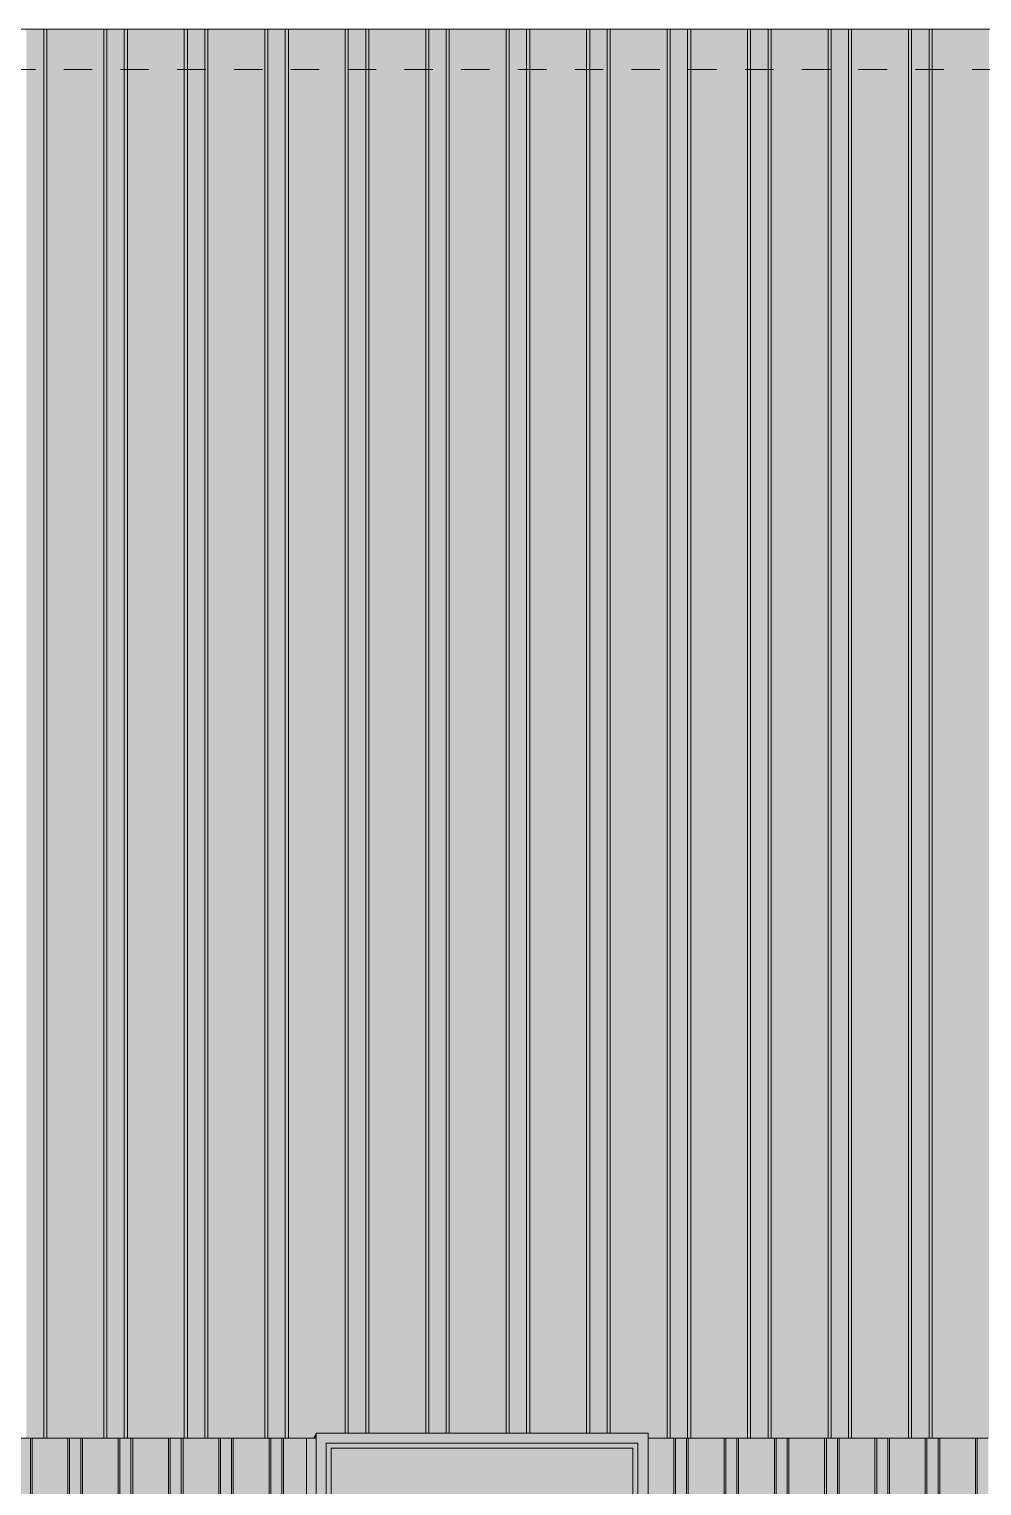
# Model space of a CAD drawing. Header units: millimetres. Extents: x 365175 to 2667127, y -330297 to -162108.
# Drawn here: x 2368158 to 2372894, y -319171 to -311934 of the extents above; entities that cross this region are included whole.
import ezdxf

# ---------------------------------------------------------------- set-up
doc = ezdxf.new("R2010")
doc.units = ezdxf.units.MM
doc.header["$MEASUREMENT"] = 0
doc.linetypes.add('Dashed', pattern=[282.222223, 141.111112, -141.111112])
doc.layers.add('Fenêtres ARCHICAD', color=7, linetype='Continuous')

# ---------------------------------------------------------------- blocks, each defined once
blk = doc.blocks.new('Élément de coupe_1400_4', base_point=(2775447.7, -323933.6))
at = {"linetype": 'Continuous', "lineweight": 0, "true_color": 0x000000}
blk.add_hatch(color=18, dxfattribs=at).paths.add_polyline_path([(2369584, -318933.6), (2369536.4, -318933.6), (2369536.4, -323933.6), (2369584, -323933.6)])
blk.add_hatch(color=18, dxfattribs=at).paths.add_polyline_path([(2369584, -318933.6), (2369536.4, -318933.6), (2369536.4, -323933.6), (2369584, -323933.6)])
blk = doc.blocks.new('Élément de coupe_1410_4', base_point=(2775447.7, -323933.6))
at = {"layer": 'Fenêtres ARCHICAD', "linetype": 'Continuous', "lineweight": 0, "true_color": 0x000000}
for points in [[(2369584, -318933.6), (2369584, -318933.6), (2369584, -323933.6), (2369584.1, -323933.6), (2369584.1, -318908.6), (2369584, -318908.6)], [(2369584, -318933.6), (2369584, -318933.6), (2369584, -323933.6), (2369584.1, -323933.6), (2369584.1, -318908.6), (2369584, -318908.6)], [(2369584.1, -318908.6), (2369584.1, -323933.6), (2369609.1, -323933.6), (2369634.1, -323908.6), (2369634.1, -318958.6)], [(2369584.1, -318908.6), (2369634.1, -318958.6), (2371184.1, -318958.6), (2371234.1, -318908.6)], [(2369634.1, -318983.6), (2369659, -318983.6), (2371159, -318983.6), (2371184, -318983.6), (2371184, -318958.6), (2369634.1, -318958.6)], [(2369634.1, -318983.6), (2369659, -318983.6), (2371159, -318983.6), (2371184, -318983.6), (2371184, -318958.6), (2369634.1, -318958.6)], [(2371184, -318958.6), (2371184, -323908.6), (2371184, -323908.6), (2371184, -318958.6)], [(2371184, -318958.6), (2371184, -323908.6), (2371184, -323908.6), (2371184, -318958.6)], [(2371184.1, -318958.6), (2371184, -318958.6), (2371184, -323908.6), (2371184.1, -323908.6)], [(2371184.1, -318958.6), (2371184, -318958.6), (2371184, -323908.6), (2371184.1, -323908.6)], [(2371184.1, -323908.6), (2371209.1, -323933.6), (2371234.1, -323933.6), (2371234.1, -318908.6), (2371184.1, -318958.6)], [(2369634.1, -318983.6), (2369634.1, -323883.6), (2369659, -323883.6), (2369659, -318983.6)], [(2369659, -318983.6), (2369634.1, -318983.6), (2369634.1, -319544.4), (2369659, -319544.4)], [(2371159, -318983.6), (2369659, -318983.6), (2369659, -323883.6), (2371159, -323883.6)], [(2369659, -319562.8), (2370837.5, -319562.8), (2370837.5, -323883.6), (2371159, -323883.6), (2371159, -318983.6), (2369659, -318983.6)], [(2371159, -318983.6), (2371159, -323883.6), (2371184, -323883.6), (2371184, -318983.6)], [(2371159, -318983.6), (2371159, -323883.6), (2371184, -323883.6), (2371184, -318983.6)], [(2369609.1, -323933.6), (2371209.1, -323933.6), (2371184.1, -323908.6), (2369634.1, -323908.6)], [(2369659, -323883.6), (2369634.1, -323883.6), (2369634.1, -323908.6), (2371184, -323908.6), (2371184, -323883.6), (2371159, -323883.6)], [(2371184, -323883.6), (2370848, -323883.6), (2370848, -323908.6), (2371184, -323908.6)]]:
    blk.add_hatch(color=18, dxfattribs=at).paths.add_polyline_path(points)
at = {"layer": 'Fenêtres ARCHICAD', "color": 7, "linetype": 'Continuous', "lineweight": 5}
for p, q in [((2369584, -318933.6), (2369584, -323933.6)), ((2369584.1, -318908.6), (2369584.1, -323933.6)), ((2371234.1, -318908.6), (2369584.1, -318908.6)), ((2369634.1, -323908.6), (2369634.1, -318958.6)), ((2369634.1, -318958.6), (2371184.1, -318958.6)), ((2371184, -318958.6), (2371184, -323908.6)), ((2371184.1, -318958.6), (2371184.1, -323908.6)), ((2371234.1, -323933.6), (2371234.1, -318908.6)), ((2369659, -323883.6), (2369659, -318983.6)), ((2369659, -318983.6), (2371159, -318983.6)), ((2371159, -318983.6), (2371159, -323883.6)), ((2371184.1, -323908.6), (2369634.1, -323908.6)), ((2371159, -323883.6), (2369659, -323883.6))]:
    blk.add_line(p, q, dxfattribs=at)
blk = doc.blocks.new('Élément de coupe_1417_4', base_point=(2775447.7, -323933.6))
at = {"linetype": 'Continuous', "lineweight": 0, "true_color": 0x000000}
for points in [[(2371361.9, -318933.6), (2371234.1, -318933.6), (2371234.1, -323933.6), (2371361.9, -323933.6)], [(2371234.1, -323933.6), (2371361.9, -323933.6), (2371361.9, -318933.6), (2371234.1, -318933.6), (2371234.1, -318950.9), (2371314.7, -318950.9), (2371314.7, -318985.1), (2371333.9, -318985.1), (2371234.1, -319168.5)], [(2371361.9, -323933.6), (2371370.6, -323933.6), (2371370.6, -318933.6), (2371361.9, -318933.6)], [(2371361.9, -323933.6), (2371370.6, -323933.6), (2371370.6, -318933.6), (2371361.9, -318933.6)], [(2371370.6, -323933.6), (2371425.6, -323933.6), (2371425.6, -318933.6), (2371370.6, -318933.6)], [(2371425.6, -323933.6), (2371434.2, -323933.6), (2371434.2, -318933.6), (2371425.6, -318933.6)], [(2371434.2, -318933.6), (2371432.8, -318933.6), (2371434.2, -318952.9)], [(2371434.2, -323933.6), (2371611.9, -323933.6), (2371611.9, -318933.6), (2371434.2, -318933.6)], [(2371434.2, -318952.9), (2371436.2, -318950.9), (2371602.5, -318950.9), (2371452.5, -319226.5), (2371452.5, -323933.6), (2371611.9, -323933.6), (2371611.9, -318933.6), (2371434.2, -318933.6)], [(2371611.9, -323933.6), (2371620.6, -323933.6), (2371620.6, -318933.6), (2371611.9, -318933.6)], [(2371611.9, -323933.6), (2371620.6, -323933.6), (2371620.6, -318933.6), (2371611.9, -318933.6)], [(2371620.6, -323933.6), (2371675.6, -323933.6), (2371675.6, -318933.6), (2371620.6, -318933.6)], [(2371675.6, -323933.6), (2371684.2, -323933.6), (2371684.2, -318933.6), (2371675.6, -318933.6)], [(2371683.7, -318933.6), (2371684.2, -318950.9), (2371684.2, -318933.6)], [(2371684.2, -323933.6), (2371861.9, -323933.6), (2371861.9, -318933.6), (2371684.2, -318933.6)], [(2371861.9, -318933.6), (2371684.2, -318933.6), (2371684.2, -318950.9), (2371714.7, -318950.9), (2371714.7, -318985.1), (2371801.2, -318985.1), (2371836.2, -318950.9), (2371852.5, -318950.9), (2371702.5, -319226.5), (2371702.5, -323933.6), (2371861.9, -323933.6)], [(2371861.9, -323933.6), (2371870.6, -323933.6), (2371870.6, -318933.6), (2371861.9, -318933.6)], [(2371861.9, -323933.6), (2371870.6, -323933.6), (2371870.6, -318933.6), (2371861.9, -318933.6)], [(2371870.6, -323933.6), (2371925.6, -323933.6), (2371925.6, -318933.6), (2371870.6, -318933.6)], [(2371925.6, -323933.6), (2371934.2, -323933.6), (2371934.2, -318933.6), (2371925.6, -318933.6)], [(2371933.7, -318933.6), (2371934.2, -318950.9), (2371934.2, -318933.6)], [(2371934.2, -323933.6), (2372111.9, -323933.6), (2372111.9, -318933.6), (2371934.2, -318933.6)], [(2372111.9, -318933.6), (2371934.2, -318933.6), (2371934.2, -318950.9), (2372102.5, -318950.9), (2371952.5, -319226.5), (2371952.5, -323933.6), (2372111.9, -323933.6)], [(2372111.9, -323933.6), (2372120.6, -323933.6), (2372120.6, -318933.6), (2372111.9, -318933.6)], [(2372111.9, -323933.6), (2372120.6, -323933.6), (2372120.6, -318933.6), (2372111.9, -318933.6)], [(2372120.6, -323933.6), (2372175.6, -323933.6), (2372175.6, -318933.6), (2372120.6, -318933.6)], [(2372175.6, -323933.6), (2372184.2, -323933.6), (2372184.2, -318933.6), (2372175.6, -318933.6)], [(2372184.2, -318933.6), (2372182.7, -318933.6), (2372184.2, -318985.1)], [(2372184.2, -323933.6), (2372361.9, -323933.6), (2372361.9, -318933.6), (2372184.2, -318933.6)], [(2372184.2, -318933.6), (2372184.2, -318985.1), (2372201.2, -318985.1), (2372236.2, -318950.9), (2372352.5, -318950.9), (2372202.5, -319226.5), (2372202.5, -323933.6), (2372361.9, -323933.6), (2372361.9, -318933.6)], [(2372361.9, -323933.6), (2372370.6, -323933.6), (2372370.6, -318933.6), (2372361.9, -318933.6)], [(2372361.9, -323933.6), (2372370.6, -323933.6), (2372370.6, -318933.6), (2372361.9, -318933.6)], [(2372370.6, -323933.6), (2372425.6, -323933.6), (2372425.6, -318933.6), (2372370.6, -318933.6)], [(2372425.6, -323933.6), (2372434.2, -323933.6), (2372434.2, -318933.6), (2372425.6, -318933.6)], [(2372433.7, -318933.6), (2372434.2, -318950.9), (2372434.2, -318933.6)], [(2372434.2, -323933.6), (2372611.9, -323933.6), (2372611.9, -318933.6), (2372434.2, -318933.6)], [(2372434.2, -318933.6), (2372434.2, -318950.9), (2372514.7, -318950.9), (2372514.7, -318985.1), (2372583.9, -318985.1), (2372452.5, -319226.5), (2372452.5, -323933.6), (2372611.9, -323933.6), (2372611.9, -318933.6)], [(2372611.9, -323933.6), (2372620.6, -323933.6), (2372620.6, -318933.6), (2372611.9, -318933.6)], [(2372611.9, -323933.6), (2372620.6, -323933.6), (2372620.6, -318933.6), (2372611.9, -318933.6)], [(2372620.6, -323933.6), (2372675.6, -323933.6), (2372675.6, -318933.6), (2372620.6, -318933.6)], [(2372675.6, -323933.6), (2372684.2, -323933.6), (2372684.2, -318933.6), (2372675.6, -318933.6)], [(2372684.2, -318933.6), (2372683.7, -318933.6), (2372684.2, -318950.9)], [(2372684.2, -323933.6), (2372861.9, -323933.6), (2372861.9, -318933.6), (2372684.2, -318933.6)], [(2372684.2, -318933.6), (2372684.2, -318950.9), (2372852.5, -318950.9), (2372702.5, -319226.5), (2372702.5, -323933.6), (2372861.9, -323933.6), (2372861.9, -318933.6)], [(2372861.9, -323933.6), (2372870.6, -323933.6), (2372870.6, -318933.6), (2372861.9, -318933.6)], [(2372861.9, -323933.6), (2372870.6, -323933.6), (2372870.6, -318933.6), (2372861.9, -318933.6)], [(2372870.6, -323933.6), (2372925.6, -323933.6), (2372925.6, -318933.6), (2372870.6, -318933.6)]]:
    blk.add_hatch(color=18, dxfattribs=at).paths.add_polyline_path(points)
at = {"color": 7, "linetype": 'Continuous', "lineweight": 5}
for p, q in [((2371361.9, -323933.6), (2371361.9, -318933.6)), ((2371370.6, -318933.6), (2371363.4, -318933.6)), ((2371370.6, -323933.6), (2371370.6, -318933.6)), ((2371425.6, -318933.6), (2371370.6, -318933.6)), ((2371425.6, -323933.6), (2371425.6, -318933.6)), ((2371432.8, -318933.6), (2371425.6, -318933.6)), ((2371434.2, -323933.6), (2371434.2, -318933.6)), ((2371611.9, -323933.6), (2371611.9, -318933.6)), ((2371620.6, -318933.6), (2371612.4, -318933.6)), ((2371620.6, -323933.6), (2371620.6, -318933.6)), ((2371675.6, -318933.6), (2371620.6, -318933.6)), ((2371675.6, -323933.6), (2371675.6, -318933.6)), ((2371683.7, -318933.6), (2371675.6, -318933.6)), ((2371684.2, -323933.6), (2371684.2, -318933.6)), ((2371861.9, -323933.6), (2371861.9, -318933.6)), ((2371870.6, -318933.6), (2371862.4, -318933.6)), ((2371870.6, -323933.6), (2371870.6, -318933.6)), ((2371925.6, -318933.6), (2371870.6, -318933.6)), ((2371925.6, -323933.6), (2371925.6, -318933.6)), ((2371933.7, -318933.6), (2371925.6, -318933.6)), ((2371934.2, -323933.6), (2371934.2, -318933.6)), ((2372111.9, -323933.6), (2372111.9, -318933.6)), ((2372120.6, -318933.6), (2372112.4, -318933.6)), ((2372120.6, -323933.6), (2372120.6, -318933.6)), ((2372175.6, -318933.6), (2372120.6, -318933.6)), ((2372175.6, -323933.6), (2372175.6, -318933.6)), ((2372182.7, -318933.6), (2372175.6, -318933.6)), ((2372184.2, -323933.6), (2372184.2, -318933.6)), ((2372361.9, -323933.6), (2372361.9, -318933.6)), ((2372370.6, -318933.6), (2372362.4, -318933.6)), ((2372370.6, -323933.6), (2372370.6, -318933.6)), ((2372425.6, -318933.6), (2372370.6, -318933.6)), ((2372425.6, -323933.6), (2372425.6, -318933.6)), ((2372433.7, -318933.6), (2372425.6, -318933.6)), ((2372434.2, -323933.6), (2372434.2, -318933.6)), ((2372611.9, -323933.6), (2372611.9, -318933.6)), ((2372620.6, -318933.6), (2372613.4, -318933.6)), ((2372620.6, -323933.6), (2372620.6, -318933.6)), ((2372675.6, -318933.6), (2372620.6, -318933.6)), ((2372675.6, -323933.6), (2372675.6, -318933.6)), ((2372683.7, -318933.6), (2372675.6, -318933.6)), ((2372684.2, -323933.6), (2372684.2, -318933.6)), ((2372861.9, -323933.6), (2372861.9, -318933.6)), ((2372870.6, -318933.6), (2372862.4, -318933.6)), ((2372870.6, -323933.6), (2372870.6, -318933.6)), ((2372925.6, -318933.6), (2372870.6, -318933.6))]:
    blk.add_line(p, q, dxfattribs=at)
blk = doc.blocks.new('Élément de coupe_1418_4', base_point=(2775447.7, -323933.6))
at = {"linetype": 'Continuous', "lineweight": 0, "true_color": 0x000000}
for points in [[(2368108.9, -323933.6), (2368163.9, -323933.6), (2368163.9, -318933.6), (2368108.9, -318933.6)], [(2368163.9, -323933.6), (2368172.6, -323933.6), (2368172.6, -318933.6), (2368163.9, -318933.6)], [(2368172.6, -318933.6), (2368171.1, -318933.6), (2368172.6, -318985.1)], [(2368172.6, -323933.6), (2368350.3, -323933.6), (2368350.3, -318933.6), (2368172.6, -318933.6)], [(2368172.6, -318933.6), (2368172.6, -318985.1), (2368201.2, -318985.1), (2368236.2, -318950.9), (2368340.9, -318950.9), (2368190.9, -319226.5), (2368190.9, -323933.6), (2368350.3, -323933.6), (2368350.3, -318933.6)], [(2368350.3, -323933.6), (2368358.9, -323933.6), (2368358.9, -318933.6), (2368350.3, -318933.6)], [(2368350.3, -323933.6), (2368358.9, -323933.6), (2368358.9, -318933.6), (2368350.3, -318933.6)], [(2368358.9, -323933.6), (2368413.9, -323933.6), (2368413.9, -318933.6), (2368358.9, -318933.6)], [(2368413.9, -323933.6), (2368422.6, -323933.6), (2368422.6, -318933.6), (2368413.9, -318933.6)], [(2368422.1, -318933.6), (2368422.6, -318950.9), (2368422.6, -318933.6)], [(2368422.6, -323933.6), (2368600.3, -323933.6), (2368600.3, -318933.6), (2368422.6, -318933.6)], [(2368422.6, -318950.9), (2368514.7, -318950.9), (2368514.7, -318985.1), (2368572.3, -318985.1), (2368440.9, -319226.5), (2368440.9, -323933.6), (2368600.3, -323933.6), (2368600.3, -318933.6), (2368422.6, -318933.6)], [(2368600.3, -323933.6), (2368608.9, -323933.6), (2368608.9, -318933.6), (2368600.3, -318933.6)], [(2368600.3, -323933.6), (2368608.9, -323933.6), (2368608.9, -318933.6), (2368600.3, -318933.6)], [(2368608.9, -323933.6), (2368663.9, -323933.6), (2368663.9, -318933.6), (2368608.9, -318933.6)], [(2368663.9, -323933.6), (2368672.6, -323933.6), (2368672.6, -318933.6), (2368663.9, -318933.6)], [(2368672.1, -318933.6), (2368672.6, -318950.9), (2368672.6, -318933.6)], [(2368672.6, -323933.6), (2368850.3, -323933.6), (2368850.3, -318933.6), (2368672.6, -318933.6)], [(2368850.3, -318933.6), (2368672.6, -318933.6), (2368672.6, -318950.9), (2368840.9, -318950.9), (2368690.9, -319226.5), (2368690.9, -323933.6), (2368850.3, -323933.6)], [(2368850.3, -323933.6), (2368858.9, -323933.6), (2368858.9, -318933.6), (2368850.3, -318933.6)], [(2368850.3, -323933.6), (2368858.9, -323933.6), (2368858.9, -318933.6), (2368850.3, -318933.6)], [(2368858.9, -323933.6), (2368913.9, -323933.6), (2368913.9, -318933.6), (2368858.9, -318933.6)], [(2368913.9, -323933.6), (2368922.6, -323933.6), (2368922.6, -318933.6), (2368913.9, -318933.6)], [(2368922.1, -318933.6), (2368922.2, -318937.8), (2368922.2, -318972), (2368922.6, -318985.1), (2368922.6, -318933.6)], [(2368922.6, -323933.6), (2369100.3, -323933.6), (2369100.3, -318933.6), (2368922.6, -318933.6)], [(2369100.3, -318933.6), (2368922.6, -318933.6), (2368922.6, -318985.1), (2369001.2, -318985.1), (2369036.2, -318950.9), (2369090.9, -318950.9), (2368940.9, -319226.5), (2368940.9, -323933.6), (2369100.3, -323933.6)], [(2369100.3, -323933.6), (2369108.9, -323933.6), (2369108.9, -318933.6), (2369100.3, -318933.6)], [(2369100.3, -323933.6), (2369108.9, -323933.6), (2369108.9, -318933.6), (2369100.3, -318933.6)], [(2369108.9, -323933.6), (2369163.9, -323933.6), (2369163.9, -318933.6), (2369108.9, -318933.6)], [(2369163.9, -323933.6), (2369172.6, -323933.6), (2369172.6, -318933.6), (2369163.9, -318933.6)], [(2369172.6, -318933.6), (2369172.1, -318933.6), (2369172.6, -318950.9)], [(2369172.6, -323933.6), (2369350.3, -323933.6), (2369350.3, -318933.6), (2369172.6, -318933.6)], [(2369172.6, -318950.9), (2369314.7, -318950.9), (2369314.7, -318985.1), (2369322.3, -318985.1), (2369190.9, -319226.5), (2369190.9, -323933.6), (2369350.3, -323933.6), (2369350.3, -318933.6), (2369172.6, -318933.6)], [(2369350.3, -323933.6), (2369358.9, -323933.6), (2369358.9, -318933.6), (2369350.3, -318933.6)], [(2369350.3, -323933.6), (2369358.9, -323933.6), (2369358.9, -318933.6), (2369350.3, -318933.6)], [(2369358.9, -323933.6), (2369413.9, -323933.6), (2369413.9, -318933.6), (2369358.9, -318933.6)], [(2369413.9, -323933.6), (2369422.6, -323933.6), (2369422.6, -318933.6), (2369413.9, -318933.6)], [(2369421.1, -318933.6), (2369421.5, -318949.6), (2369422.6, -318964.2), (2369422.6, -318933.6)], [(2369422.6, -323933.6), (2369536.4, -323933.6), (2369536.4, -318933.6), (2369422.6, -318933.6)], [(2369422.6, -318933.6), (2369422.6, -318964.2), (2369436.2, -318950.9), (2369536.4, -318950.9), (2369536.4, -318933.6)], [(2369483.4, -323933.6), (2369536.4, -323933.6), (2369536.4, -318991.5), (2369483.4, -319084)]]:
    blk.add_hatch(color=18, dxfattribs=at).paths.add_polyline_path(points)
at = {"color": 7, "linetype": 'Continuous', "lineweight": 5}
for p, q in [((2368163.9, -318933.6), (2368108.9, -318933.6)), ((2368163.9, -323933.6), (2368163.9, -318933.6)), ((2368171.1, -318933.6), (2368163.9, -318933.6)), ((2368172.6, -323933.6), (2368172.6, -318933.6)), ((2368350.3, -323933.6), (2368350.3, -318933.6)), ((2368358.9, -318933.6), (2368350.8, -318933.6)), ((2368358.9, -323933.6), (2368358.9, -318933.6)), ((2368413.9, -318933.6), (2368358.9, -318933.6)), ((2368413.9, -323933.6), (2368413.9, -318933.6)), ((2368422.1, -318933.6), (2368413.9, -318933.6)), ((2368422.6, -323933.6), (2368422.6, -318933.6)), ((2368600.3, -323933.6), (2368600.3, -318933.6)), ((2368608.9, -318933.6), (2368601.8, -318933.6)), ((2368608.9, -323933.6), (2368608.9, -318933.6)), ((2368663.9, -318933.6), (2368608.9, -318933.6)), ((2368663.9, -323933.6), (2368663.9, -318933.6)), ((2368672.1, -318933.6), (2368663.9, -318933.6)), ((2368672.6, -323933.6), (2368672.6, -318933.6)), ((2368850.3, -323933.6), (2368850.3, -318933.6)), ((2368858.9, -318933.6), (2368850.8, -318933.6)), ((2368858.9, -323933.6), (2368858.9, -318933.6)), ((2368913.9, -318933.6), (2368858.9, -318933.6)), ((2368913.9, -323933.6), (2368913.9, -318933.6)), ((2368922.1, -318933.6), (2368913.9, -318933.6)), ((2368922.6, -323933.6), (2368922.6, -318933.6)), ((2369100.3, -323933.6), (2369100.3, -318933.6)), ((2369108.9, -318933.6), (2369100.8, -318933.6)), ((2369108.9, -323933.6), (2369108.9, -318933.6)), ((2369163.9, -318933.6), (2369108.9, -318933.6)), ((2369163.9, -323933.6), (2369163.9, -318933.6)), ((2369172.1, -318933.6), (2369163.9, -318933.6)), ((2369172.6, -323933.6), (2369172.6, -318933.6)), ((2369350.3, -323933.6), (2369350.3, -318933.6)), ((2369358.9, -318933.6), (2369351.8, -318933.6)), ((2369358.9, -323933.6), (2369358.9, -318933.6)), ((2369413.9, -318933.6), (2369358.9, -318933.6)), ((2369413.9, -323933.6), (2369413.9, -318933.6)), ((2369421.1, -318933.6), (2369413.9, -318933.6)), ((2369422.6, -323933.6), (2369422.6, -318933.6)), ((2369536.4, -323933.6), (2369536.4, -318933.6))]:
    blk.add_line(p, q, dxfattribs=at)
blk = doc.blocks.new('Élément de coupe_1453_4', base_point=(2775447.7, -323933.6))
at = {"linetype": 'Continuous', "lineweight": 0, "true_color": 0x000000}
for points in [[(2368144.2, -318933.6), (2368230.7, -318933.6), (2368230.7, -311933.6), (2368144.2, -311933.6)], [(2368230.7, -318933.6), (2368246.2, -318933.6), (2368246.2, -311933.6), (2368230.7, -311933.6)], [(2368246.2, -318933.6), (2368528.8, -318933.6), (2368528.8, -311933.6), (2368246.2, -311933.6)], [(2368528.8, -311933.6), (2368524.6, -311967.7), (2368524.6, -318933.6), (2368528.8, -318933.6)], [(2368528.8, -318933.6), (2368544.2, -318933.6), (2368544.2, -311933.6), (2368528.8, -311933.6)], [(2368528.8, -318933.6), (2368544.2, -318933.6), (2368544.2, -311933.6), (2368528.8, -311933.6)], [(2368544.2, -318933.6), (2368630.7, -318933.6), (2368630.7, -311933.6), (2368544.2, -311933.6)], [(2368630.7, -318933.6), (2368646.2, -318933.6), (2368646.2, -311933.6), (2368630.7, -311933.6)], [(2368646.2, -318933.6), (2368928.8, -318933.6), (2368928.8, -311933.6), (2368646.2, -311933.6)], [(2368924.6, -311967.7), (2368924.6, -318933.6), (2368928.8, -318933.6), (2368928.8, -311933.6)], [(2368928.8, -318933.6), (2368944.2, -318933.6), (2368944.2, -311933.6), (2368928.8, -311933.6)], [(2368928.8, -318933.6), (2368944.2, -318933.6), (2368944.2, -311933.6), (2368928.8, -311933.6)], [(2368944.2, -318933.6), (2369030.7, -318933.6), (2369030.7, -311933.6), (2368944.2, -311933.6)], [(2369030.7, -318933.6), (2369046.2, -318933.6), (2369046.2, -311933.6), (2369030.7, -311933.6)], [(2369046.2, -318933.6), (2369328.8, -318933.6), (2369328.8, -311933.6), (2369046.2, -311933.6)], [(2369324.6, -311967.7), (2369324.6, -318933.6), (2369328.8, -318933.6), (2369328.8, -311933.6)], [(2369328.8, -318933.6), (2369344.2, -318933.6), (2369344.2, -311933.6), (2369328.8, -311933.6)], [(2369328.8, -318933.6), (2369344.2, -318933.6), (2369344.2, -311933.6), (2369328.8, -311933.6)], [(2369344.2, -318933.6), (2369430.7, -318933.6), (2369430.7, -311933.6), (2369344.2, -311933.6)], [(2369430.7, -318933.6), (2369446.2, -318933.6), (2369446.2, -311933.6), (2369430.7, -311933.6)], [(2369728.8, -311933.6), (2369446.2, -311933.6), (2369446.2, -318933.6), (2369584, -318933.6), (2369584, -318908.6), (2369728.8, -318908.6)], [(2369724.6, -318908.6), (2369728.8, -318908.6), (2369728.8, -311933.6), (2369724.6, -311967.7)], [(2369728.8, -311933.6), (2369728.8, -318908.6), (2369744.2, -318908.6), (2369744.2, -311933.6)], [(2369728.8, -311933.6), (2369728.8, -318908.6), (2369744.2, -318908.6), (2369744.2, -311933.6)], [(2369744.2, -311933.6), (2369744.2, -318908.6), (2369830.7, -318908.6), (2369830.7, -311933.6)], [(2369830.7, -311933.6), (2369830.7, -318908.6), (2369846.2, -318908.6), (2369846.2, -311933.6)], [(2369846.2, -311933.6), (2369846.2, -318908.6), (2370128.8, -318908.6), (2370128.8, -311933.6)], [(2370128.8, -311933.6), (2370124.6, -311967.7), (2370124.6, -318908.6), (2370128.8, -318908.6)], [(2370128.8, -311933.6), (2370128.8, -318908.6), (2370144.2, -318908.6), (2370144.2, -311933.6)], [(2370128.8, -311933.6), (2370128.8, -318908.6), (2370144.2, -318908.6), (2370144.2, -311933.6)], [(2370144.2, -311933.6), (2370144.2, -318908.6), (2370230.7, -318908.6), (2370230.7, -311933.6)], [(2370230.7, -311933.6), (2370230.7, -318908.6), (2370246.2, -318908.6), (2370246.2, -311933.6)], [(2370246.2, -311933.6), (2370246.2, -318908.6), (2370528.8, -318908.6), (2370528.8, -311933.6)], [(2370528.8, -311933.6), (2370524.6, -311967.7), (2370524.6, -318908.6), (2370528.8, -318908.6)], [(2370528.8, -311933.6), (2370528.8, -318908.6), (2370544.2, -318908.6), (2370544.2, -311933.6)], [(2370528.8, -311933.6), (2370528.8, -318908.6), (2370544.2, -318908.6), (2370544.2, -311933.6)], [(2370544.2, -311933.6), (2370544.2, -318908.6), (2370630.7, -318908.6), (2370630.7, -311933.6)], [(2370630.7, -311933.6), (2370630.7, -318908.6), (2370646.2, -318908.6), (2370646.2, -311933.6)], [(2370646.2, -311933.6), (2370646.2, -318908.6), (2370928.8, -318908.6), (2370928.8, -311933.6)], [(2370928.8, -311933.6), (2370924.6, -311967.7), (2370924.6, -318908.6), (2370928.8, -318908.6)], [(2370928.8, -311933.6), (2370928.8, -318908.6), (2370944.2, -318908.6), (2370944.2, -311933.6)], [(2370928.8, -311933.6), (2370928.8, -318908.6), (2370944.2, -318908.6), (2370944.2, -311933.6)], [(2370944.2, -311933.6), (2370944.2, -318908.6), (2371030.7, -318908.6), (2371030.7, -311933.6)], [(2371030.7, -311933.6), (2371030.7, -318908.6), (2371046.2, -318908.6), (2371046.2, -311933.6)], [(2371328.8, -311933.6), (2371046.2, -311933.6), (2371046.2, -318908.6), (2371234.1, -318908.6), (2371234.1, -318933.6), (2371328.8, -318933.6)], [(2371324.6, -311967.7), (2371324.6, -318933.6), (2371328.8, -318933.6), (2371328.8, -311933.6)], [(2371328.8, -318933.6), (2371344.2, -318933.6), (2371344.2, -311933.6), (2371328.8, -311933.6)], [(2371328.8, -318933.6), (2371344.2, -318933.6), (2371344.2, -311933.6), (2371328.8, -311933.6)], [(2371344.2, -318933.6), (2371430.7, -318933.6), (2371430.7, -311933.6), (2371344.2, -311933.6)], [(2371430.7, -318933.6), (2371446.2, -318933.6), (2371446.2, -311933.6), (2371430.7, -311933.6)], [(2371446.2, -318933.6), (2371728.8, -318933.6), (2371728.8, -311933.6), (2371446.2, -311933.6)], [(2371728.8, -311933.6), (2371724.6, -311967.7), (2371724.6, -318933.6), (2371728.8, -318933.6)], [(2371728.8, -318933.6), (2371744.2, -318933.6), (2371744.2, -311933.6), (2371728.8, -311933.6)], [(2371728.8, -318933.6), (2371744.2, -318933.6), (2371744.2, -311933.6), (2371728.8, -311933.6)], [(2371744.2, -318933.6), (2371830.7, -318933.6), (2371830.7, -311933.6), (2371744.2, -311933.6)], [(2371830.7, -318933.6), (2371846.2, -318933.6), (2371846.2, -311933.6), (2371830.7, -311933.6)], [(2371846.2, -318933.6), (2372128.8, -318933.6), (2372128.8, -311933.6), (2371846.2, -311933.6)], [(2372128.8, -311933.6), (2372124.6, -311967.7), (2372124.6, -318933.6), (2372128.8, -318933.6)], [(2372128.8, -318933.6), (2372144.2, -318933.6), (2372144.2, -311933.6), (2372128.8, -311933.6)], [(2372128.8, -318933.6), (2372144.2, -318933.6), (2372144.2, -311933.6), (2372128.8, -311933.6)], [(2372144.2, -318933.6), (2372230.7, -318933.6), (2372230.7, -311933.6), (2372144.2, -311933.6)], [(2372230.7, -318933.6), (2372246.2, -318933.6), (2372246.2, -311933.6), (2372230.7, -311933.6)], [(2372246.2, -318933.6), (2372528.8, -318933.6), (2372528.8, -311933.6), (2372246.2, -311933.6)], [(2372528.8, -311933.6), (2372524.6, -311967.7), (2372524.6, -318933.6), (2372528.8, -318933.6)], [(2372528.8, -318933.6), (2372544.2, -318933.6), (2372544.2, -311933.6), (2372528.8, -311933.6)], [(2372528.8, -318933.6), (2372544.2, -318933.6), (2372544.2, -311933.6), (2372528.8, -311933.6)], [(2372544.2, -318933.6), (2372630.7, -318933.6), (2372630.7, -311933.6), (2372544.2, -311933.6)], [(2372630.7, -318933.6), (2372646.2, -318933.6), (2372646.2, -311933.6), (2372630.7, -311933.6)], [(2372646.2, -318933.6), (2372928.8, -318933.6), (2372928.8, -311933.6), (2372646.2, -311933.6)], [(2369569.7, -318933.6), (2369584, -318933.6), (2369584, -318908.6)]]:
    blk.add_hatch(color=18, dxfattribs=at).paths.add_polyline_path(points)
at = {"color": 7, "linetype": 'Continuous', "lineweight": 5}
for p, q in [((2368230.7, -311933.6), (2368144.2, -311933.6)), ((2368230.7, -318933.6), (2368230.7, -311933.6)), ((2368246.2, -311933.6), (2368230.7, -311933.6)), ((2368246.2, -318933.6), (2368246.2, -311933.6)), ((2368528.8, -311933.6), (2368246.2, -311933.6)), ((2368528.8, -318933.6), (2368528.8, -311933.6)), ((2368544.2, -311933.6), (2368528.8, -311933.6)), ((2368544.2, -318933.6), (2368544.2, -311933.6)), ((2368630.7, -311933.6), (2368544.2, -311933.6)), ((2368630.7, -318933.6), (2368630.7, -311933.6)), ((2368646.2, -311933.6), (2368630.7, -311933.6)), ((2368646.2, -318933.6), (2368646.2, -311933.6)), ((2368928.8, -311933.6), (2368646.2, -311933.6)), ((2368928.8, -318933.6), (2368928.8, -311933.6)), ((2368944.2, -311933.6), (2368928.8, -311933.6)), ((2368944.2, -318933.6), (2368944.2, -311933.6)), ((2369030.7, -311933.6), (2368944.2, -311933.6)), ((2369030.7, -318933.6), (2369030.7, -311933.6)), ((2369046.2, -311933.6), (2369030.7, -311933.6)), ((2369046.2, -318933.6), (2369046.2, -311933.6)), ((2369328.8, -311933.6), (2369046.2, -311933.6)), ((2369328.8, -318933.6), (2369328.8, -311933.6)), ((2369344.2, -311933.6), (2369328.8, -311933.6)), ((2369344.2, -318933.6), (2369344.2, -311933.6)), ((2369430.7, -311933.6), (2369344.2, -311933.6)), ((2369430.7, -318933.6), (2369430.7, -311933.6)), ((2369446.2, -311933.6), (2369430.7, -311933.6)), ((2369446.2, -318933.6), (2369446.2, -311933.6)), ((2369728.8, -311933.6), (2369446.2, -311933.6)), ((2369728.8, -318908.6), (2369728.8, -311933.6)), ((2369744.2, -311933.6), (2369728.8, -311933.6)), ((2369744.2, -318908.6), (2369744.2, -311933.6)), ((2369830.7, -311933.6), (2369744.2, -311933.6)), ((2369830.7, -318908.6), (2369830.7, -311933.6)), ((2369846.2, -311933.6), (2369830.7, -311933.6)), ((2369846.2, -318908.6), (2369846.2, -311933.6)), ((2370128.8, -311933.6), (2369846.2, -311933.6)), ((2370128.8, -318908.6), (2370128.8, -311933.6)), ((2370144.2, -311933.6), (2370128.8, -311933.6)), ((2370144.2, -318908.6), (2370144.2, -311933.6)), ((2370230.7, -311933.6), (2370144.2, -311933.6)), ((2370230.7, -318908.6), (2370230.7, -311933.6)), ((2370246.2, -311933.6), (2370230.7, -311933.6)), ((2370246.2, -318908.6), (2370246.2, -311933.6)), ((2370528.8, -311933.6), (2370246.2, -311933.6)), ((2370528.8, -318908.6), (2370528.8, -311933.6)), ((2370544.2, -311933.6), (2370528.8, -311933.6)), ((2370544.2, -318908.6), (2370544.2, -311933.6)), ((2370630.7, -311933.6), (2370544.2, -311933.6)), ((2370630.7, -318908.6), (2370630.7, -311933.6)), ((2370646.2, -311933.6), (2370630.7, -311933.6)), ((2370646.2, -318908.6), (2370646.2, -311933.6)), ((2370928.8, -311933.6), (2370646.2, -311933.6)), ((2370928.8, -318908.6), (2370928.8, -311933.6)), ((2370944.2, -311933.6), (2370928.8, -311933.6)), ((2370944.2, -318908.6), (2370944.2, -311933.6)), ((2371030.7, -311933.6), (2370944.2, -311933.6)), ((2371030.7, -318908.6), (2371030.7, -311933.6)), ((2371046.2, -311933.6), (2371030.7, -311933.6)), ((2371046.2, -318908.6), (2371046.2, -311933.6)), ((2371328.8, -311933.6), (2371046.2, -311933.6)), ((2371328.8, -318933.6), (2371328.8, -311933.6)), ((2371344.2, -311933.6), (2371328.8, -311933.6)), ((2371344.2, -318933.6), (2371344.2, -311933.6)), ((2371430.7, -311933.6), (2371344.2, -311933.6)), ((2371430.7, -318933.6), (2371430.7, -311933.6)), ((2371446.2, -311933.6), (2371430.7, -311933.6)), ((2371446.2, -318933.6), (2371446.2, -311933.6)), ((2371728.8, -311933.6), (2371446.2, -311933.6)), ((2371728.8, -318933.6), (2371728.8, -311933.6)), ((2371744.2, -311933.6), (2371728.8, -311933.6)), ((2371744.2, -318933.6), (2371744.2, -311933.6)), ((2371830.7, -311933.6), (2371744.2, -311933.6)), ((2371830.7, -318933.6), (2371830.7, -311933.6)), ((2371846.2, -311933.6), (2371830.7, -311933.6)), ((2371846.2, -318933.6), (2371846.2, -311933.6)), ((2372128.8, -311933.6), (2371846.2, -311933.6)), ((2372128.8, -318933.6), (2372128.8, -311933.6)), ((2372144.2, -311933.6), (2372128.8, -311933.6)), ((2372144.2, -318933.6), (2372144.2, -311933.6)), ((2372230.7, -311933.6), (2372144.2, -311933.6)), ((2372230.7, -318933.6), (2372230.7, -311933.6)), ((2372246.2, -311933.6), (2372230.7, -311933.6)), ((2372246.2, -318933.6), (2372246.2, -311933.6)), ((2372528.8, -311933.6), (2372246.2, -311933.6)), ((2372528.8, -318933.6), (2372528.8, -311933.6)), ((2372544.2, -311933.6), (2372528.8, -311933.6)), ((2372544.2, -318933.6), (2372544.2, -311933.6)), ((2372630.7, -311933.6), (2372544.2, -311933.6)), ((2372630.7, -318933.6), (2372630.7, -311933.6)), ((2372646.2, -311933.6), (2372630.7, -311933.6)), ((2372646.2, -318933.6), (2372646.2, -311933.6)), ((2372928.8, -311933.6), (2372646.2, -311933.6)), ((2368171.1, -318933.6), (2368230.7, -318933.6)), ((2368230.7, -318933.6), (2368246.2, -318933.6)), ((2368246.2, -318933.6), (2368350.8, -318933.6)), ((2368422.1, -318933.6), (2368528.8, -318933.6)), ((2368528.8, -318933.6), (2368544.2, -318933.6)), ((2368544.2, -318933.6), (2368601.8, -318933.6)), ((2368672.1, -318933.6), (2368850.8, -318933.6)), ((2368922.1, -318933.6), (2368928.8, -318933.6)), ((2368928.8, -318933.6), (2368944.2, -318933.6)), ((2368944.2, -318933.6), (2369030.7, -318933.6)), ((2369030.7, -318933.6), (2369046.2, -318933.6)), ((2369046.2, -318933.6), (2369100.8, -318933.6)), ((2369172.1, -318933.6), (2369328.8, -318933.6)), ((2369328.8, -318933.6), (2369344.2, -318933.6)), ((2369344.2, -318933.6), (2369351.8, -318933.6)), ((2369421.1, -318933.6), (2369430.7, -318933.6)), ((2369430.7, -318933.6), (2369446.2, -318933.6)), ((2369446.2, -318933.6), (2369584, -318933.6)), ((2371234.1, -318933.6), (2371328.8, -318933.6)), ((2371328.8, -318933.6), (2371344.2, -318933.6)), ((2371344.2, -318933.6), (2371363.4, -318933.6)), ((2371432.8, -318933.6), (2371446.2, -318933.6)), ((2371446.2, -318933.6), (2371612.4, -318933.6)), ((2371683.7, -318933.6), (2371728.8, -318933.6)), ((2371728.8, -318933.6), (2371744.2, -318933.6)), ((2371744.2, -318933.6), (2371830.7, -318933.6)), ((2371830.7, -318933.6), (2371846.2, -318933.6)), ((2371846.2, -318933.6), (2371862.4, -318933.6)), ((2371933.7, -318933.6), (2372112.4, -318933.6)), ((2372182.7, -318933.6), (2372230.7, -318933.6)), ((2372230.7, -318933.6), (2372246.2, -318933.6)), ((2372246.2, -318933.6), (2372362.4, -318933.6)), ((2372433.7, -318933.6), (2372528.8, -318933.6)), ((2372528.8, -318933.6), (2372544.2, -318933.6)), ((2372544.2, -318933.6), (2372613.4, -318933.6)), ((2372683.7, -318933.6), (2372862.4, -318933.6))]:
    blk.add_line(p, q, dxfattribs=at)

msp = doc.modelspace()

# ---------------------------------------------------------------- linework, layer by layer
at = {"color": 12, "linetype": 'Dashed', "lineweight": 5, "true_color": 0xcc0000}
for p, q in [((2395282.087, -311933.55), (2336113.667, -311933.55)), ((2395282.087, -312133.55), (2336113.667, -312133.55))]:
    msp.add_line(p, q, dxfattribs=at)

# ---------------------------------------------------------------- block references
at = {"lineweight": 0}
for name in ['Élément de coupe_1453_4', 'Élément de coupe_1400_4', 'Élément de coupe_1418_4', 'Élément de coupe_1417_4']:
    msp.add_blockref(name, (2775447.681, -323933.55), dxfattribs=at)
at = {"layer": 'Fenêtres ARCHICAD', "lineweight": 0}
msp.add_blockref('Élément de coupe_1410_4', (2775447.681, -323933.55), dxfattribs=at)

doc.saveas('drawing.dxf')
